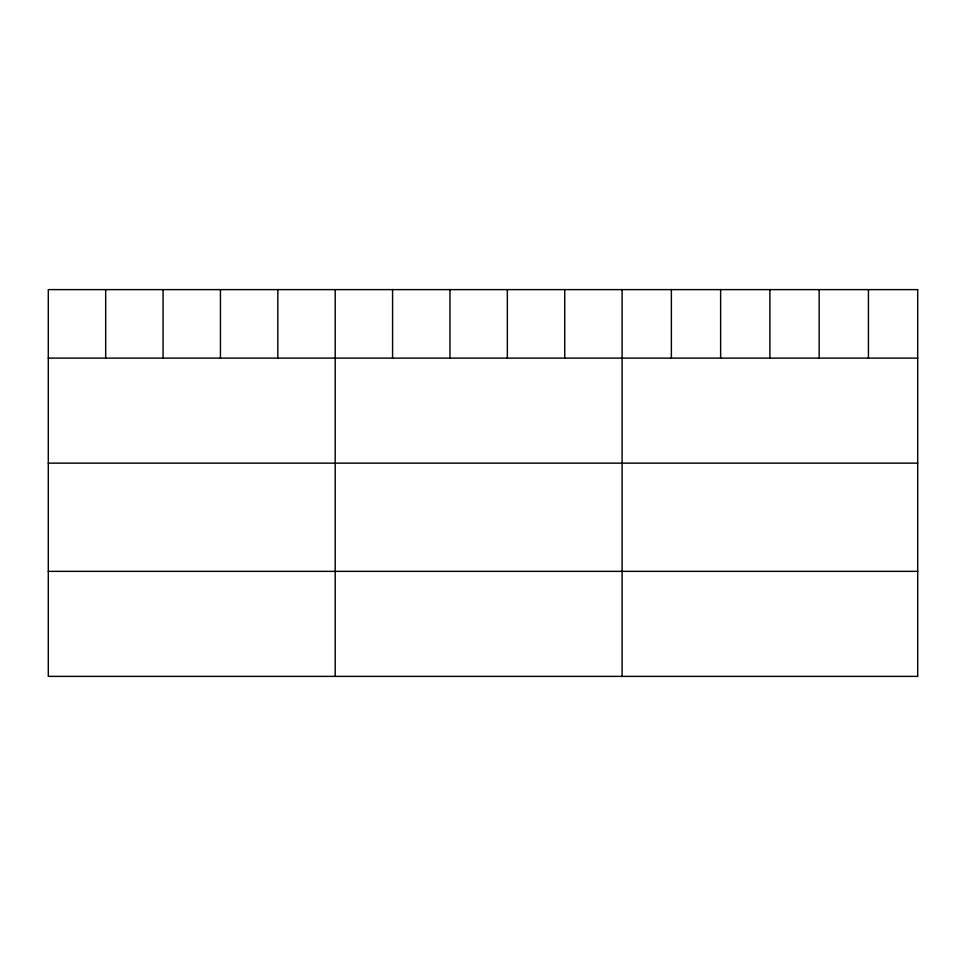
<?xml version="1.0" encoding="UTF-8"?>
<svg xmlns="http://www.w3.org/2000/svg" width="966" height="966" viewBox="0 0 966 966"><rect width="100%" height="100%" fill="white"/><g stroke="black" fill="none" stroke-linecap="round" stroke-linejoin="round"><path stroke-width="1.45" d="M48.3 358.108L917.7 358.108M48.3 463.137L917.7 463.137M48.3 571.353L917.7 571.353M868.434 289.619L868.434 358.108M819.168 289.619L819.168 358.108M769.902 289.619L769.902 358.108M720.636 289.619L720.636 358.108M671.37 289.619L671.37 358.108M622.104 289.619L622.104 676.381M564.724 289.619L564.724 358.108M507.343 289.619L507.343 358.108M449.963 289.619L449.963 358.108M392.582 289.619L392.582 358.108M335.202 289.619L335.202 676.381M277.822 289.619L277.822 358.108M220.441 289.619L220.441 358.108M163.061 289.619L163.061 358.108M105.68 289.619L105.68 358.108M917.7 289.619L48.3 289.619L48.3 676.381L917.7 676.381L917.7 289.619"/></g></svg>
